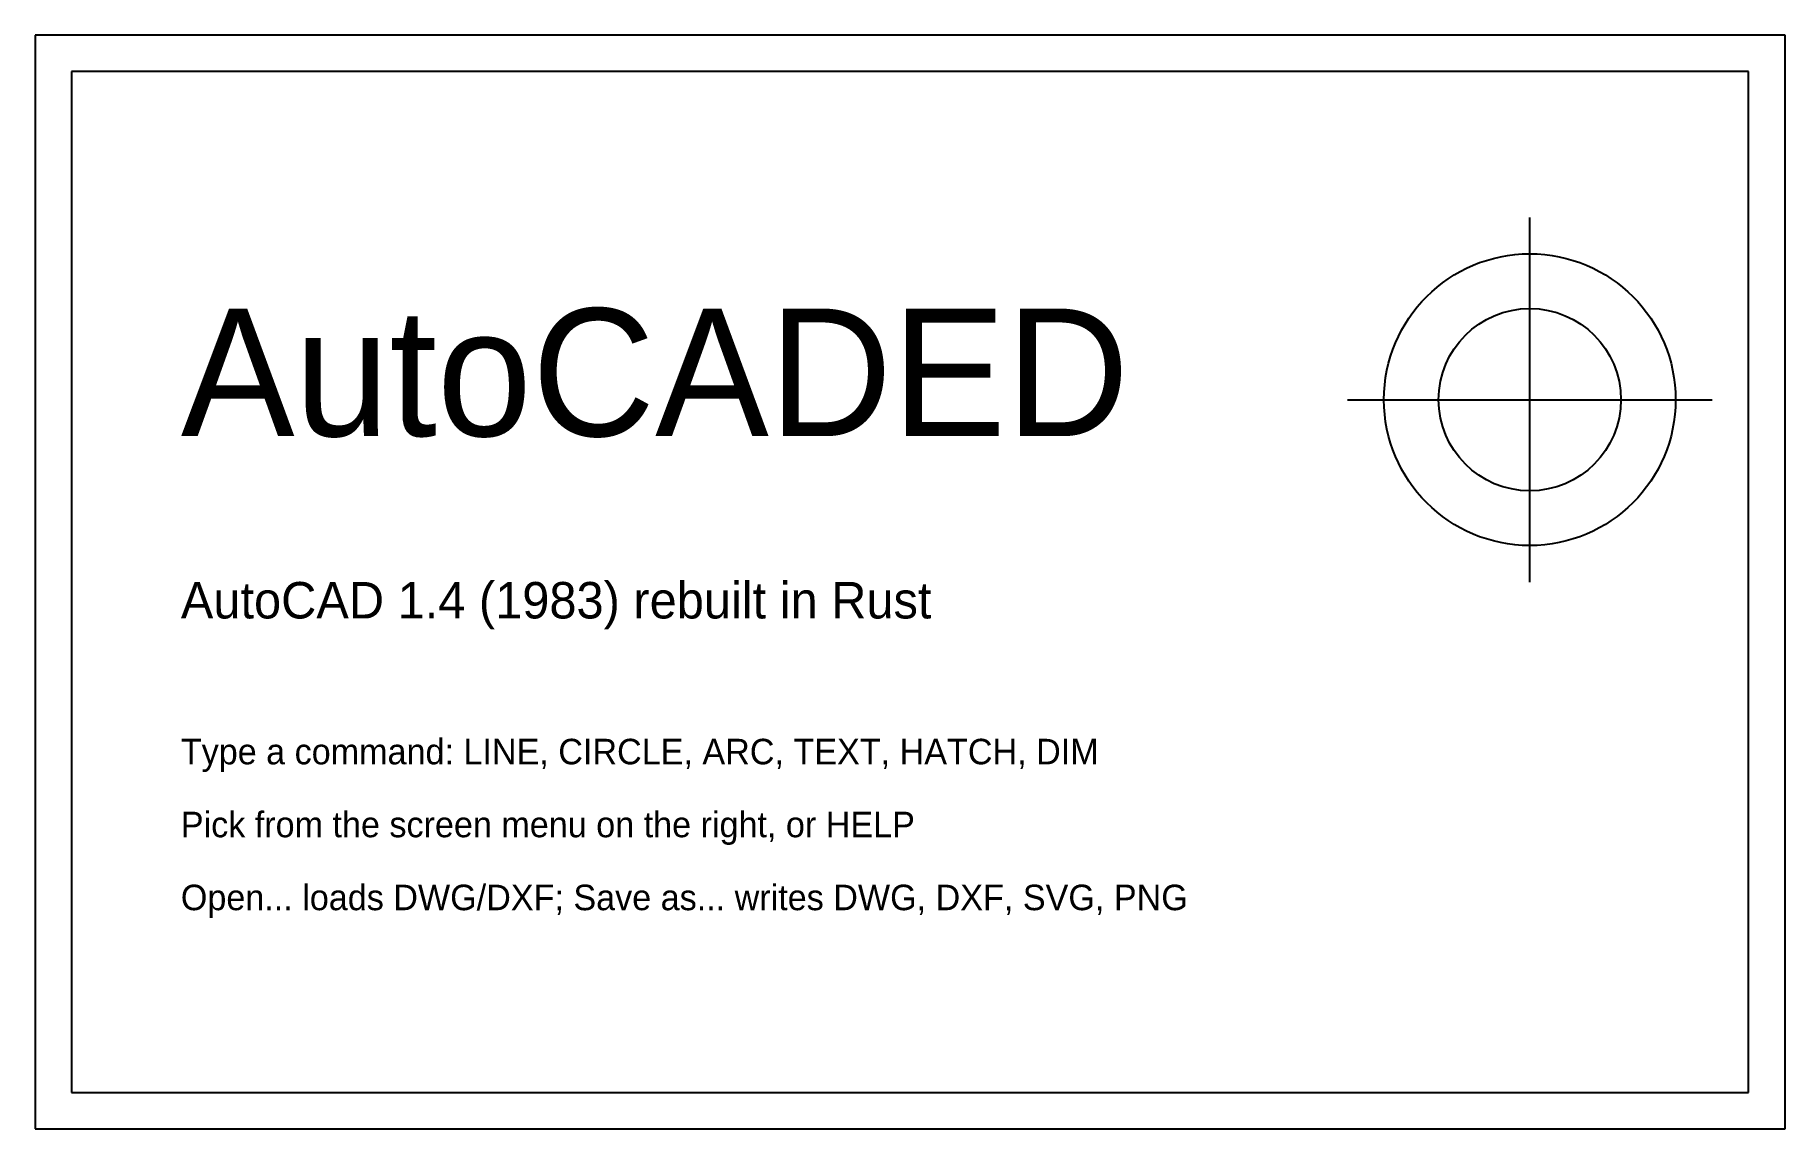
# Model space of a CAD drawing. Extents: x 0 to 48, y 0 to 30.
import ezdxf

# ---------------------------------------------------------------- set-up
doc = ezdxf.new("R2010")
doc.units = 0

msp = doc.modelspace()

# ---------------------------------------------------------------- linework, layer by layer
at = {"layer": '', "color": 0}
for p, q in [((48, 30), (0, 30)), ((0, 30), (0, 0)), ((48, 0), (48, 30)), ((47, 29), (1, 29)), ((1, 29), (1, 1)), ((47, 1), (47, 29)), ((41, 15), (41, 25)), ((36, 20), (46, 20)), ((1, 1), (47, 1)), ((0, 0), (48, 0))]:
    msp.add_line(p, q, dxfattribs=at)
for radius in [4, 2.5]:
    msp.add_circle((41, 20), radius, dxfattribs=at)

# ---------------------------------------------------------------- texts
for s, height, p in [('AutoCADED', 3.5, (4, 19)), ('AutoCAD 1.4 (1983) rebuilt in Rust', 1, (4, 14)), ('Type a command: LINE, CIRCLE, ARC, TEXT, HATCH, DIM', 0.7, (4, 10)), ('Pick from the screen menu on the right, or HELP', 0.7, (4, 8)), ('Open... loads DWG/DXF; Save as... writes DWG, DXF, SVG, PNG', 0.7, (4, 6))]:
    msp.add_text(s, height=height, dxfattribs=at).set_placement(p)

doc.saveas('drawing.dxf')
